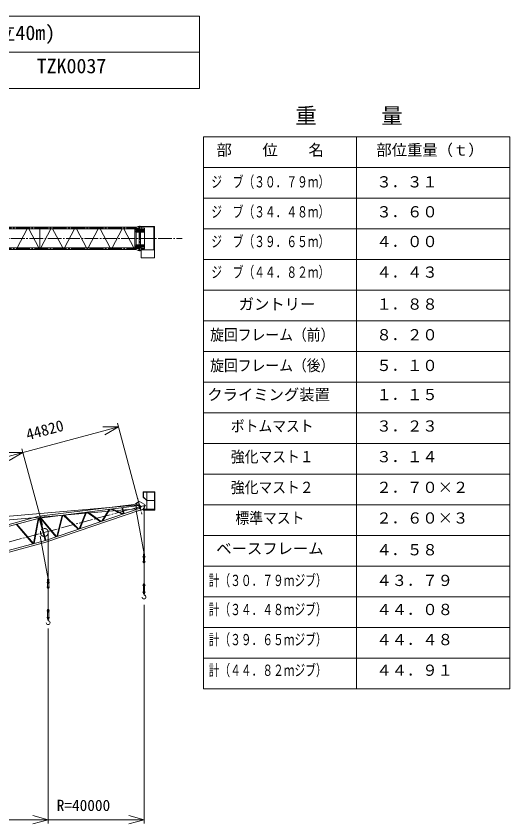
# Model space of a CAD drawing. Units: millimetres, scale not verified. Extents: x -37082 to 37030, y -50564 to 50567.
# Drawn here: x 10652 to 36426, y 8416 to 50567 of the extents above; entities that cross this region are included whole.
import ezdxf
from ezdxf.enums import TextEntityAlignment as Align

# ---------------------------------------------------------------- set-up
doc = ezdxf.new("R2010")
doc.units = ezdxf.units.MM
doc.header["$LTSCALE"] = 80
doc.linetypes.add('CHAIN2', pattern=[12, 9, -1, 1, -1])
for name, color, linetype, lineweight in [('0-1_10 常用実線', 3, 'Continuous', 18), ('0-3_12 常用一点鎖線', 3, 'CHAIN2', 18), ('0-4_05 寸法', 7, 'Continuous', 18)]:
    doc.layers.add(name, color=color, linetype=linetype, lineweight=lineweight)
doc.styles.add('ＭＳ ゴシック', font='')
doc.styles.get('ＭＳ ゴシック').set_extended_font_data('MS Gothic')

msp = doc.modelspace()

# ---------------------------------------------------------------- linework, layer by layer
at = {"layer": '0-1_10 常用実線'}
for p, q in [((8728.28, 39549.47), (16919.48, 39549.47)), ((8728.28, 39460.37), (16848.48, 39460.37)), ((10698.78, 38479.47), (11223.28, 39460.37)), ((11318.58, 39460.37), (11842.98, 38479.47)), ((11890.68, 39460.37), (11890.68, 38479.47)), ((11938.28, 38479.47), (12462.68, 39460.37)), ((12557.98, 39460.37), (13082.48, 38479.47)), ((13177.78, 38479.47), (13702.18, 39460.37)), ((13797.48, 39460.37), (14321.88, 38479.47)), ((14417.18, 38479.47), (14941.68, 39460.37)), ((15036.88, 39460.37), (15561.38, 38479.47)), ((15656.68, 38479.47), (16181.08, 39460.37)), ((16276.38, 39460.37), (16800.88, 38479.47)), ((16848.48, 38479.47), (16848.48, 39460.37)), ((16924.78, 39454.97), (16924.78, 38484.97)), ((17081.58, 39298.97), (17081.58, 38640.97)), ((17151.58, 39298.97), (17151.58, 38640.97)), ((17353.58, 39498.97), (17353.58, 38440.97)), ((17845.58, 38374.97), (17845.58, 38969.97)), ((8728.28, 38479.47), (16848.48, 38479.47)), ((8728.28, 38390.37), (16919.48, 38390.37)), ((17176.58, 38374.97), (17845.58, 38374.97)), ((17176.58, 37962.97), (17176.58, 38344.97)), ((17295.54, 25725.09), (17295.54, 25467.59)), ((17875.54, 25725.09), (17295.54, 25725.09)), ((17471.44, 25735.09), (17471.44, 24835.09)), ((17481.44, 25735.09), (17481.44, 24835.09)), ((17875.54, 24835.09), (17875.54, 25725.09)), ((17295.54, 25467.59), (17475.44, 25295.89)), ((17475.44, 25295.89), (17885.54, 25295.89)), ((-27483.23, 21206.26), (17109.08, 25064.72)), ((11847.04, 24463.99), (17079.74, 25121.89)), ((11864.24, 24376.29), (17090.84, 25033.49)), ((17133.54, 24888.19), (12181.94, 23207.79)), ((16163.24, 24916.89), (16251.94, 24588.99)), ((16197.34, 24921.19), (16284.14, 24599.99)), ((16896.64, 25009.09), (16946.44, 24824.69)), ((17095.64, 25230.79), (16999.14, 25204.69)), ((17079.74, 25121.89), (17090.84, 25033.49)), ((17095.64, 25230.79), (17327.64, 25090.49)), ((17133.54, 24888.19), (17162.24, 24803.89)), ((17285.54, 24835.09), (17359.94, 24950.79)), ((17327.49, 22272.81), (17327.49, 25013.86)), ((17327.49, 22272.81), (17327.49, 25013.86)), ((-15873.95, 22051.8), (17126.39, 24864.71)), ((8725.94, 23620.19), (11847.04, 24463.99)), ((17162.24, 24803.89), (12207.84, 23122.59)), ((12772.34, 23408.19), (13057.94, 24526.39)), ((12810.84, 23421.29), (13094.14, 24530.99)), ((13107.84, 24532.69), (13890.94, 23787.79)), ((13151.34, 24538.19), (13927.24, 23800.09)), ((13945.44, 23806.29), (14282.84, 24680.39)), ((13987.34, 23820.49), (14321.14, 24685.29)), ((14348.24, 24688.69), (15048.74, 24180.69)), ((14397.64, 24694.89), (15088.14, 24194.09)), ((15123.34, 24205.99), (15501.64, 24833.69)), ((15173.24, 24222.99), (15544.64, 24839.09)), ((15597.24, 24845.69), (16197.34, 24570.49)), ((15661.24, 24853.79), (16244.14, 24586.39)), ((16912.97, 24768.46), (17327.49, 22513.86)), ((8749.24, 23534.19), (11864.24, 24376.29)), ((10654.04, 24049.19), (11523.14, 23029.69)), ((10690.44, 24058.99), (11559.44, 23039.49)), ((11563.74, 23040.69), (11800.74, 24359.19)), ((11600.14, 23050.49), (11837.04, 24368.99)), ((11846.64, 24371.59), (12162.64, 23202.59)), ((11887.84, 24382.69), (12203.84, 23213.79)), ((11899.44, 24380.79), (12730.34, 23393.99)), ((11939.64, 24385.79), (12764.34, 23405.49)), ((12323.64, 20936.59), (12323.64, 23677.64)), ((12323.64, 20936.59), (12323.64, 23677.64)), ((12181.94, 23207.79), (9065.24, 22365.29)), ((11909.12, 23432.24), (12323.64, 21177.64)), ((12207.84, 23122.59), (9088.44, 22279.29)), ((17250.65, 22344.86), (17398.35, 22344.86)), ((17250.65, 22344.86), (17398.35, 22344.86)), ((17297.49, 22513.86), (17357.49, 22513.86)), ((17297.49, 22044.86), (17297.49, 22513.86)), ((17297.49, 22044.86), (17297.49, 22513.86)), ((17297.49, 22513.86), (17357.49, 22513.86)), ((17357.49, 22044.86), (17357.49, 22513.86)), ((17250.65, 22094.86), (17398.35, 22094.86)), ((17250.65, 22094.86), (17398.35, 22094.86)), ((17297.49, 22044.86), (17357.49, 22044.86)), ((17327.49, 20789.56), (17327.49, 22114.86)), ((17327.49, 20789.56), (17327.49, 22114.86)), ((12293.64, 21177.64), (12353.64, 21177.64)), ((12293.64, 20708.64), (12293.64, 21177.64)), ((12293.64, 20708.64), (12293.64, 21177.64)), ((12293.64, 21177.64), (12353.64, 21177.64)), ((12353.64, 20708.64), (12353.64, 21177.64)), ((12246.8, 21008.64), (12394.51, 21008.64)), ((12246.8, 21008.64), (12394.51, 21008.64)), ((12246.8, 20758.64), (12394.51, 20758.64)), ((12246.8, 20758.64), (12394.51, 20758.64)), ((12293.64, 20708.64), (12353.64, 20708.64)), ((12323.64, 19453.34), (12323.64, 20778.64)), ((12323.64, 19453.34), (12323.64, 20778.64)), ((17250.65, 20864.86), (17398.35, 20864.86)), ((17250.65, 20864.86), (17398.35, 20864.86)), ((17297.49, 20944.86), (17297.49, 20424.86)), ((17297.49, 20944.86), (17357.49, 20944.86)), ((17297.49, 20944.86), (17297.49, 20424.86)), ((17297.49, 20944.86), (17357.49, 20944.86)), ((17357.49, 20944.86), (17357.49, 20424.86)), ((17357.49, 20944.86), (17357.49, 20424.86)), ((17250.65, 20514.86), (17398.35, 20514.86)), ((17250.65, 20514.86), (17398.35, 20514.86)), ((17250.65, 20514.86), (17398.35, 20514.86)), ((17297.49, 20424.86), (17357.49, 20424.86)), ((17297.49, 20424.86), (17357.49, 20424.86)), ((17327.49, 20349.86), (17327.49, 20514.86)), ((17327.49, 20349.86), (17327.49, 20514.86)), ((12246.8, 19528.64), (12394.51, 19528.64)), ((12246.8, 19528.64), (12394.51, 19528.64)), ((12293.64, 19608.64), (12293.64, 19088.64)), ((12293.64, 19608.64), (12353.64, 19608.64)), ((12293.64, 19608.64), (12293.64, 19088.64)), ((12293.64, 19608.64), (12353.64, 19608.64)), ((12353.64, 19608.64), (12353.64, 19088.64)), ((12353.64, 19608.64), (12353.64, 19088.64)), ((12246.8, 19178.64), (12394.51, 19178.64)), ((12246.8, 19178.64), (12394.51, 19178.64)), ((12246.8, 19178.64), (12394.51, 19178.64)), ((12293.64, 19088.64), (12353.64, 19088.64)), ((12293.64, 19088.64), (12353.64, 19088.64)), ((12323.64, 19013.64), (12323.64, 19178.64)), ((12323.64, 19013.64), (12323.64, 19178.64))]:
    msp.add_line(p, q, dxfattribs=at)
for points in [[(16876.58, 39504.97), (16876.58, 39531.27), (17026.58, 39594.97), (17056.58, 39594.97)], [(17056.58, 39454.97), (16888.58, 39454.97), (16888.58, 39504.97)], [(17176.58, 39594.97), (17875.58, 39594.97), (17875.58, 38969.97)], [(17176.58, 39564.97), (17845.58, 39564.97), (17845.58, 38969.97)], [(17176.58, 39498.97), (17353.58, 39498.97), (17353.58, 39510.97), (17176.58, 39510.97)], [(17176.58, 37962.97), (17875.58, 37962.97), (17875.58, 38969.97)], [(16876.58, 38434.97), (16876.58, 38408.57), (17026.58, 38344.97), (17056.58, 38344.97)], [(17056.58, 38484.97), (16888.58, 38484.97), (16888.58, 38434.97)], [(17176.58, 38440.97), (17353.58, 38440.97), (17353.58, 38428.97), (17176.58, 38428.97)], [(17885.54, 24835.09), (17885.54, 25735.09), (17285.54, 25735.09), (17285.54, 25463.29), (17471.44, 25285.89), (17885.54, 25285.89)], [(16999.14, 25204.69), (16870.54, 25105.69), (16873.14, 25095.99)], [(17285.54, 24835.09), (16972.34, 24728.89), (16969.74, 24738.59)], [(17297.49, 22044.86), (17357.49, 22044.86), (17357.49, 22513.86)], [(12293.64, 20708.64), (12353.64, 20708.64), (12353.64, 21177.64)]]:
    msp.add_lwpolyline(points, dxfattribs=at)
for points in [[(16896.58, 39430.97), (16896.58, 39382.97), (17336.58, 39382.97), (17336.58, 39430.97)], [(16896.58, 39346.97), (16896.58, 39298.97), (17336.58, 39298.97), (17336.58, 39346.97)], [(17056.58, 39439.97), (17056.58, 39594.97), (17176.58, 39594.97), (17176.58, 39439.97)], [(16896.58, 38592.97), (16896.58, 38640.97), (17336.58, 38640.97), (17336.58, 38592.97)], [(16896.58, 38508.97), (16896.58, 38556.97), (17336.58, 38556.97), (17336.58, 38508.97)], [(17056.58, 38499.97), (17056.58, 38344.97), (17176.58, 38344.97), (17176.58, 38499.97)], [(17285.54, 24835.09), (17285.54, 24781.89), (17885.54, 24781.89), (17885.54, 24835.09)]]:
    msp.add_lwpolyline(points, close=True, dxfattribs=at)
for radius in [60, 35]:
    msp.add_circle((17116.54, 24961.89), radius, dxfattribs=at)
for centre, start, end in [((17275.84, 25004.89), 327.24, 58.8399), ((17327.49, 20249.86), 180, 90), ((17327.49, 20249.86), 180, 90), ((12323.64, 18913.64), 180, 90), ((12323.64, 18913.64), 180, 90)]:
    msp.add_arc(centre, 100, start, end, dxfattribs=at)
at = {"layer": '0-3_12 常用一点鎖線'}
for p, q in [((8728.28, 39504.97), (17116.58, 39504.97)), ((16877.38, 39406.97), (17353.58, 39406.97)), ((16877.38, 39322.97), (17353.58, 39322.97)), ((17116.58, 39617.97), (17116.58, 38294.07)), ((-28977.84, 38969.97), (19313.12, 38969.97)), ((8728.28, 38434.97), (17116.58, 38434.97)), ((16877.38, 38616.97), (17353.58, 38616.97)), ((16877.38, 38532.97), (17353.58, 38532.97)), ((16990.14, 25429.49), (17223.44, 24566.69)), ((17422.37, 25043.84), (-26176.36, 13361.59))]:
    msp.add_line(p, q, dxfattribs=at)
msp.add_circle((12122.74, 23623.81), 207.99, dxfattribs=at)
at = {"layer": '0-4_05 寸法'}
for p, q in [((-20169.02, 48680.1), (20221.14, 48680.1)), ((20426.06, 44261.33), (20426.06, 15461.41)), ((20426.06, 44261.33), (36426.06, 44261.33)), ((28426.06, 44261.33), (28426.06, 15461.41)), ((36426.06, 44261.33), (36426.06, 15461.41)), ((20426.06, 42661.33), (36426.06, 42661.33)), ((20426.06, 41061.33), (36426.06, 41061.33)), ((20426.06, 39461.33), (36426.06, 39461.33)), ((20426.06, 37861.33), (36426.06, 37861.33)), ((20426.06, 36261.35), (36426.06, 36261.35)), ((20426.06, 34661.35), (36426.06, 34661.35)), ((20426.06, 33061.37), (36426.06, 33061.37)), ((20426.06, 31461.38), (36426.06, 31461.38)), ((20426.06, 29861.37), (36426.06, 29861.37)), ((15999.44, 29131.14), (15226.7, 28924.09)), ((17013.05, 25348.27), (15947.68, 29324.33)), ((15226.7, 28924.09), (-5647.03, 23331.01)), ((20426.06, 28261.37), (36426.06, 28261.37)), ((12019.22, 24010.18), (10953.84, 27986.24)), ((11005.6, 27793.06), (10232.86, 27586)), ((20426.06, 26661.38), (36426.06, 26661.38)), ((20426.06, 25061.4), (36426.06, 25061.4)), ((20426.06, 23461.4), (36426.06, 23461.4)), ((20426.06, 21861.4), (36426.06, 21861.4)), ((20426.06, 20261.4), (36426.06, 20261.4)), ((17327.49, 19849.86), (17327.49, 8429.96)), ((12323.64, 18613.64), (12323.64, 8429.96)), ((20426.06, 18661.4), (36426.06, 18661.4)), ((20426.06, 17061.4), (36426.06, 17061.4)), ((20426.06, 15461.41), (36426.06, 15461.41)), ((-21876.36, 8629.96), (11523.64, 8629.96)), ((-21876.36, 8629.96), (16527.49, 8629.96)), ((12323.64, 8629.96), (11523.64, 8629.96)), ((17327.49, 8629.96), (16527.49, 8629.96))]:
    msp.add_line(p, q, dxfattribs=at)
msp.add_lwpolyline([(-20169.02, 50566.88), (20221.14, 50566.88), (20221.14, 46793.31), (-20169.02, 46793.31)], close=True, dxfattribs=at)
for points in [[(15171.22, 29131.15), (15999.44, 29131.14), (15282.18, 28717.03)], [(10177.38, 27793.06), (11005.6, 27793.06), (10288.34, 27378.95)], [(11523.64, 8844.32), (12323.64, 8629.96), (11523.64, 8415.6)], [(16527.49, 8844.32), (17327.49, 8629.96), (16527.49, 8415.6)]]:
    msp.add_lwpolyline(points, dxfattribs=at)

# ---------------------------------------------------------------- texts
at = {"layer": '0-4_05 寸法', "style": 'ＭＳ ゴシック'}
for s, height, p in [('図面名称   \u3000\u3000\u3000\u3000\u3000\u3000\u3000ビルマンクレーン JCL-040Ⅱ(自立40m)', 762.5, (-18489.01, 49089.59)), ('\u3000\u3000竹本機械工業株式会社      \u3000\u3000\u3000\u3000\u3000 図番     \u3000\u3000\u3000\u3000TZK0037', 762.5, (-18419.68, 47356.26)), ('重\u3000\u3000\u3000量', 821.1, (25227.82, 44713.62)), ('部\u3000\u3000位\u3000\u3000名', 586.5, (21112.27, 43113.62)), ('部位重量（ｔ）', 586.5, (29458.65, 43113.62)), ('３．３１', 586.5, (29458.65, 41451.4)), ('３．６０', 586.5, (29458.65, 39887.98)), ('４．００', 586.5, (29458.65, 38338.09)), ('４．４３', 586.5, (29458.65, 36738.11)), ('ガントリー', 586.5, (22269.19, 35068.8)), ('１．８８', 586.5, (29458.65, 35070.33)), ('８．２０', 586.5, (29458.65, 33470.35)), ('５．１０', 586.5, (29458.65, 31870.36)), ('クライミング装置', 586.5, (20631.83, 30346.95)), ('１．１５', 586.5, (29458.65, 30348.48)), ('３．２３', 586.5, (29458.65, 28707.83)), ('３．１４', 586.5, (29458.65, 27107.84)), ('２．７０×２', 586.5, (29458.65, 25507.86)), ('２．６０×３', 586.5, (29458.65, 23907.87)), ('ベースフレーム', 586.5, (21101.81, 22313.69)), ('４．５８', 586.5, (29458.65, 22251.47)), ('４３．７９', 586.5, (29458.65, 20651.47)), ('４４．０８', 586.5, (29458.65, 19133.25)), ('４４．４８', 586.5, (29458.65, 17564.28)), ('４４．９１', 586.5, (29458.65, 15964.3)), ('R=40000', 586.5, (12769.49, 8909.96))]:
    msp.add_text(s, height=height, dxfattribs=at).set_placement(p, align=Align.BOTTOM_LEFT)
for s, width, p in [('ジ\u3000ブ（３０．７９ｍ）', 0.7, (20840.12, 41449.88)), ('ジ\u3000ブ（３４．４８ｍ）', 0.7, (20840.12, 39886.45)), ('ジ\u3000ブ（３９．６５ｍ）', 0.7, (20840.12, 38336.56)), ('ジ\u3000ブ（４４．８２ｍ）', 0.7, (20840.12, 36736.58)), ('旋回フレーム（前）', 0.9, (20783.02, 33468.82)), ('旋回フレーム（後）', 0.9, (20783.02, 31868.84)), ('ボトムマスト', 0.9, (21860.03, 28706.3)), ('強化マスト１', 0.9, (21860.03, 27106.31)), ('強化マスト２', 0.9, (21860.03, 25506.33)), ('標準マスト', 0.9, (22100.03, 23906.35)), ('計（３０．７９ｍジブ）', 0.7, (20704.67, 20649.94)), ('計（３４．４８ｍジブ）', 0.7, (20704.67, 19131.72)), ('計（３９．６５ｍジブ）', 0.7, (20704.67, 17562.75)), ('計（４４．８２ｍジブ）', 0.7, (20704.67, 15962.77))]:
    msp.add_text(s, height=586.5, dxfattribs=dict(at, width=width)).set_placement(p, align=Align.BOTTOM_LEFT)
msp.add_text('44820', height=586.5, rotation=15, dxfattribs=at).set_placement((11305.63, 28261.1), align=Align.BOTTOM_LEFT)

doc.saveas('drawing.dxf')
